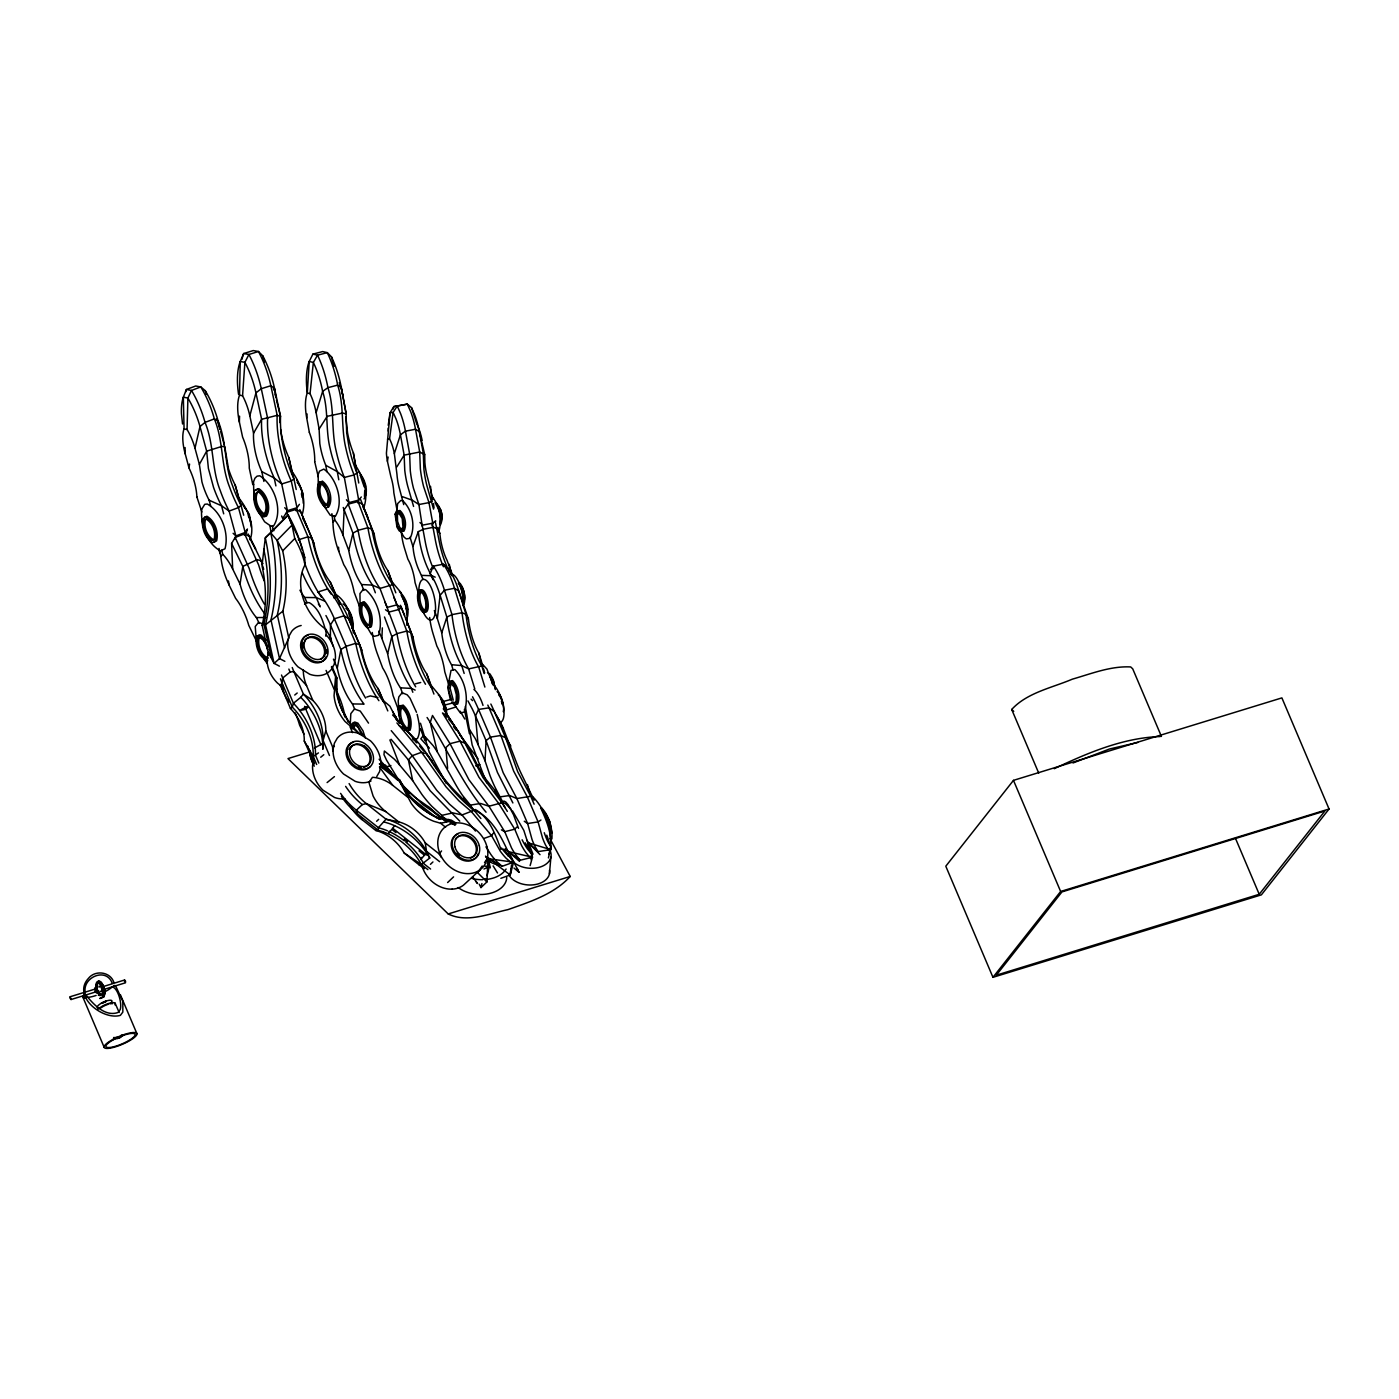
<?xml version="1.0" encoding="UTF-8"?>
<svg xmlns="http://www.w3.org/2000/svg" width="1399" height="1399" viewBox="0 0 1399 1399"><rect width="100%" height="100%" fill="white"/><g stroke="black" fill="none" stroke-linecap="round" stroke-linejoin="round"><path stroke-width="1.5" d="M330.426 639.5L330.444 624.951A51.046 19.761 72.9 0 0 325.932 615.56M388.852 614.144L388.852 612.097L385.494 609.754M401.198 609.055L401.198 607.114L398.698 609.544L388.852 612.097M352.478 624.776L352.216 620.247M252.764 484.474L249.267 468.158A36.689 15.074 73 0 0 242.604 437.118L239.369 422.026A37.598 15.459 73 0 1 239.526 395.235L240.243 361.519L243.688 353.545L253.236 350.572L258.465 351.499L262.767 355.836A54.351 22.332 73 0 1 274.536 388.38L280.552 416.5A65.578 26.948 73 0 0 293.947 478.948L296.221 489.51M432.903 499.233L427.884 478.895A29.641 10.65 79.3 0 1 424.876 462.509L424.719 454.658L419.298 431.557A37.756 13.57 79.3 0 0 414.699 414.873L411.533 407.669L407.336 404.119L397.281 406.042L393.119 412.355L389.552 438.884A23.835 8.551 79.3 0 1 394.361 453.608L396.949 474.296A27.718 9.968 79.3 0 0 399.747 489.633L403.716 504.637M210.812 506.438L209.116 500.195A40.081 17.068 69.6 0 1 201.928 481.851L199.375 464.363L194.986 448.222A33.244 14.165 69.6 0 0 187.064 429.51L187.903 398.033L191.488 390.443L200.809 386.928L205.233 390.671A53.949 22.979 69.6 0 1 218.122 421.064C226.83 441.839 224.172 464.905 232.549 485.768A65.421 27.858 69.6 0 0 241.03 505.371L243.706 515.217M239.369 422.026L239.561 416.133M448.817 681.768L451.02 670.436L454.815 669.526C465.202 679.949 469.12 698.241 464.206 712.074L460.411 712.983L453.678 703.784M345.99 418.511L346.252 413.982L341.321 387.68A52.97 21.335 75.6 0 0 331.458 356.815L327.296 352.635L317.538 355.171L313.359 362.428L310.036 393.644A32.649 13.151 75.6 0 1 316.122 412.67L319.112 429.021L319.811 443.535A39.224 15.809 75.6 0 0 325.757 465.29L326.911 471.62M336.967 689.217L336.932 678.06L335.655 676.889L334.064 695.67A41.061 31.53 49.9 0 0 345.011 721.482L360.085 734.44L352.373 726.186A62.553 48.038 49.9 0 1 335.673 686.839L335.655 676.889L331.423 666.921M485.715 857.097L487.971 857.604L486.939 881.912L480.976 887.578L479.245 884.238M392.804 583.68L387.925 570.722A41.987 15.809 75.5 0 1 374.215 534.278L362.551 504.444L358.039 501.542L348.211 504.112L344.137 509.796L352.933 533.176L348.753 550.454L342.982 535.1L344.137 509.796A49.28 18.554 75.5 0 0 343.227 507.47M402.72 693.782L400.481 687.836A39.277 14.794 75.5 0 1 387.663 653.753L381.875 638.416L382.347 627.871M502.871 802.292L495.194 787.55A97.808 25.584 81.4 0 1 489.825 775.063L485.033 760.794L486.083 740.666L475.468 715.956A123.095 32.194 81.4 0 0 472.232 708.891L467.948 700.899M388.24 425.313L390.041 412.827L393.818 406.567L407.336 404.119L410.676 411.691A39.714 14.27 79.3 0 1 415.52 429.248L419.7 452.034L420.365 468.927A47.146 16.945 79.3 0 0 423.582 486.467L428.986 502.626L432.763 523.209L432.081 525.937M551.888 833.017L549.737 821.405L544.771 812.574M309.319 432.256L306.731 418.039A34.153 13.763 75.6 0 1 307.29 392.944L309.231 361.467L312.921 354.104L322.662 351.569L327.296 352.635A55.715 22.454 75.6 0 1 337.666 385.127C344.434 405.832 340.796 427.622 345.938 448.554A67.362 27.141 75.6 0 0 354.087 474.943L358.686 500.108A18.1 7.292 75.6 0 0 357.724 502.906M251.348 527.178L249.284 514.237L242.079 503.71M306.731 418.039L307.08 413.947M549.422 873.868L550.909 857.185M396.861 509.219L393.853 492.903A25.234 9.059 79.3 0 0 390.863 476.639L387.418 461.285A25.759 9.251 79.3 0 1 386.421 453.154L390.041 412.827L393.119 412.355L396.109 419.105A35.465 12.731 79.3 0 1 400.429 434.792L404.154 455.13L404.748 470.204A42.092 15.127 79.3 0 0 407.634 485.873L413.579 506.438M302.254 549.72A116.694 91.6 48.9 0 0 288.159 515.042L265.303 537.846L261.998 565.633A150.567 118.198 48.9 0 1 262.155 625.301L268.013 651.812L274.064 663.423A63.934 50.189 48.9 0 1 279.415 666.169M446.316 783.51L429.231 752.085L420.469 723.231M485.173 779.4L472.163 744.95L465.342 706.512M508.117 855.978L508.571 851.694L506.053 848.861M511.562 864.827L510.215 874.952L500.842 878.327M528.105 847.217L528.56 842.915L526.811 840.152M531.113 859.79L531.725 854.089L525.237 842.828M550.227 852.446L550.821 846.727L546.764 835.168M453.224 670.261L451.527 664.717A36.182 12.993 79.3 0 1 441.752 632.908L437.345 618.585L440.125 595.274A45.38 16.298 79.3 0 0 430.14 573.782L433.253 566.14L443.326 564.217L448.187 568.291A48.318 17.348 79.3 0 1 458.82 591.165L468.438 619.162A38.682 13.885 79.3 0 0 478.895 653.158L483.127 666.991M495.298 863.725L510.215 874.952L510.932 869.024M303.286 503.22L302.866 493.13L296.78 479.805M95.237 989.653L96.286 990.195L95.639 991.157M364.44 496.4L364.754 490.507M352.985 630.302C354.122 620.929 351.027 609.614 343.105 603.931M259.235 623.394L256.384 617.571A39.994 16.001 69.5 0 1 240.051 584.065L242.796 566.438L231.587 543.442L235.189 537.426L244.615 533.876L249.302 536.377L255.632 549.177A35.167 14.06 69.5 0 0 251.383 541.588M103.683 992.363A15.791 3.76 -23 0 0 112.2 986.977L114.823 985.403L116.449 987.624L122.832 1001.422L122.832 1012.107L120.384 1015.342C103.106 1020.605 71.699 996.438 88.452 978.356C95.132 969.787 110.294 971.658 113.826 982.255M85.461 994.567L83.73 995.091M352.076 729.019L353.073 725.591L355.311 725.032L358.161 727.48L361.956 735.157M353.527 728.512L355.503 724.42M196.874 496.802A35.465 15.109 69.6 0 0 188.935 467.878L189.582 464.048M406.759 625.213L407.371 615.857L406.182 608.18M387.418 461.285L388.118 457.053M531.043 858.007L531.725 854.089L527.633 849.176A52.095 17.872 76.1 0 1 523.436 842.338L522.107 839.785M354.786 709.38L352.461 703.924A40.414 15.651 72.9 0 1 337.264 668.11L340.884 649.538L330.444 624.951L334.378 618.778L344.049 615.787L348.683 618.743L359.788 644.922A65.578 25.392 72.9 0 0 384.463 703.05L387.803 710.919M268.433 652.371L267.157 658.282A27.875 21.475 50.7 0 0 277.527 683.114L283.088 687.504M313.883 759.43L312.607 765.34A27.875 21.475 50.7 0 0 322.959 790.173L334.623 797.517A27.193 20.95 50.7 0 0 344.871 798.777M194.986 448.222L199.987 426.573A50.661 21.58 69.6 0 0 187.886 398.05L183.339 397.194A51.273 21.842 69.6 0 0 181.45 413.667L182.552 423.984M446.106 716.288L445.809 708.121L443.098 701.476M480.976 887.578L481.903 883.573M549.02 854.387L550.821 846.727L548.006 841.936A46.867 12.259 81.4 0 1 545.155 835.22L544.263 832.72M387.645 653.753L391.825 636.493L384.498 616.994M487.079 875.687L489.353 866.436L487.324 863.48M393.206 409.05L393.818 406.567L397.281 406.042L400.604 413.614A39.714 14.27 79.3 0 1 405.448 431.172L409.627 453.941L410.292 470.833A47.146 16.928 79.3 0 0 413.509 488.373L418.913 504.532L422.306 526.391M510.215 874.952L513.573 862.186L503.832 849.018M263.904 481.431L261.805 471.655A40.414 16.613 73 0 1 253.551 433.165L249.826 415.818L255.947 392.909A51.046 20.985 73 0 0 244.895 362.341L248.917 354.472L258.465 351.499A57.167 23.503 73 0 1 270.846 385.739L277.194 415.328A68.988 28.347 73 0 0 291.272 481.011M550.349 839.208C551.066 823.801 543.162 807.153 532.582 796.521M396.617 513.853L397.124 512.034M439.741 523.978C442.101 514.64 437.922 504.619 432.571 497.065M439.076 530.623C441.35 522.107 440.877 511.824 435.928 504.322M530.134 865.579L532.477 857.202L531.725 854.089M303.286 669.806A38.455 29.536 49.9 0 0 306.556 685.615L312.851 700.409A37.423 28.749 49.9 0 1 325.81 730.89L323.082 740.491L322.854 749.287L322.784 744.81A63.672 48.913 49.9 0 0 304.213 701.021L300.785 697.297L303.373 694.061L293.807 671.52A58.181 44.698 49.9 0 1 292.251 667.515M548.425 857.919L550.821 846.727M435.334 522.089L435.701 520.865L432.763 523.209L422.69 525.097L419.945 522.527M316.122 412.67L322.627 391.423A49.752 20.041 75.6 0 0 313.359 362.446L309.231 361.467M394.343 453.608L400.429 434.792L405.448 431.172L415.503 429.248L419.298 431.557L423.285 453.224L423.914 469.277A44.82 16.106 79.3 0 0 426.975 485.96L433.55 509.131M441.752 632.908L446.841 617.099L440.125 595.274L444.462 590.203L454.518 588.279L458.837 591.147L465.972 614.388A58.688 21.072 79.3 0 0 481.833 665.976L484.176 673.619M441.332 520.568L441.962 515.951A7.52 2.693 78.7 0 0 440.702 510.093M250.456 538.807C254.915 524.782 247.763 509.288 239.107 498.289M422.988 579.308L419.7 571.684A30.323 10.895 79.3 0 1 413.614 551.906L412.897 546.467L418.284 531.655L423.425 529.207L433.48 527.283L437.38 528.787L439.793 533.386L440.563 539.21A32.422 11.647 79.3 0 0 447.05 560.352L452.594 575.094M319.112 429.021L327.174 416.325L342.755 413.02L346.252 413.982M301.887 515.322C307.115 500.667 300.925 483.862 292.216 471.76M319.199 484.019L322.312 481.081C329.517 486.362 333.487 499.356 328.625 507.12L327.314 507.242M363.88 507.277C368.776 493.637 363.565 477.951 356.046 466.217M284.871 661.325L279.503 658.579L270.969 619.914A219.608 172.392 48.9 0 0 270.724 532.862L265.303 537.846A219.398 172.217 48.9 0 1 265.53 624.793L274.064 663.423L279.503 658.579L288.771 637.961L282.86 611.171A152.176 119.457 48.9 0 0 282.685 550.856L277.124 540.364L270.724 532.862L288.159 515.042L292.041 525.115A99.854 78.379 48.9 0 1 304.72 557.536L305.052 564.776A50.102 39.329 48.9 0 0 325.827 629.305L330.391 637.227L332.979 646.093M100.116 994.322L102.092 994.094M257.468 637.017L258.185 635.443L260.756 634.831L266.037 640.077M361.012 603.861L364.142 601.727C370.787 607.516 374.04 618.463 371.225 626.857L368.846 627.434M351.254 725.049L353.265 722.514L356.448 723.65L362.848 734.842M352.705 724.56L354.699 722.006L357.899 723.143L362.988 730.82L365.261 737.938M406.952 618.341C409.942 609.422 406.497 597.81 399.432 591.655M399.904 707.177L403.034 705.026C409.68 710.832 412.932 721.762 410.117 730.173L407.739 730.733M389.796 831.233L388.992 832.912L394.623 825.742M421.729 857.412L420.714 859.511L426.747 852.638M96.391 988.673L70.212 996.718L70.09 998.274L71.069 999.516L97.248 991.471M103.299 989.6L125.455 982.798L125.56 981.241L124.598 980L102.442 986.802M449.744 682.537L452.542 680.579C458.26 686.314 460.428 696.405 457.718 704.012L455.619 704.519M199.375 464.363L206.667 451.16L199.987 426.573L205.023 422.393L214.344 418.896L218.104 421.064L220.063 429.423A35.552 15.144 69.6 0 0 219.031 425.943M326.194 656.726L324.638 659.454A15.022 11.577 50.7 0 1 309.406 660.468L306.346 658.055A15.354 11.839 50.7 0 1 301.327 641.092L302.883 638.364A15.022 11.577 50.7 0 1 308.042 635.216M376.751 776.55L379.566 771.601L380.843 765.69A27.928 21.51 50.7 0 0 370.473 740.805L358.791 733.461A27.228 20.985 50.7 0 0 337.229 738.252L334.413 743.201L333.137 749.112A27.928 21.51 50.7 0 0 343.524 773.997L355.206 781.341A27.228 20.985 50.7 0 0 370.962 781.062M550.402 830.884L550.402 826.232M253.551 433.165L261.613 419.315L255.947 392.909L261.281 388.695L270.846 385.739L274.519 388.38L276.005 397.858A35.814 14.724 73 0 0 275.113 394.116M382.627 831.653L378.272 830.324L378.412 827.701L386.037 819.202L398.663 821.843A37.388 30.621 46.5 0 1 425.279 842.898L439.216 853.967L441.367 857.517M424.457 868.622L419.105 864.844L420.19 863.078M439.216 853.967L441.559 850.942M396.791 466.951L404.154 455.13L419.7 452.034L424.719 454.658M113.127 1039.597L117.551 1037.568L116.991 1038.443A3.62 1.049 -24.4 0 1 116.047 1037.463M440.44 524.94C443.78 518.067 441.699 508.222 436.191 503.01L435.002 502.801M340.062 604.42L336.722 596.551A65.578 25.392 72.9 0 1 312.047 538.423L300.942 512.261L296.308 509.288L286.638 512.296L282.703 518.469A51.046 19.761 72.9 0 0 281.636 516.021M1038.723 773.105L1011.704 709.468C1027.041 692.645 1051.943 687.853 1072.351 679.162C1091.325 673.723 1110.649 665.907 1130.689 666.938L1132.718 668.827L1161.432 736.451M247.448 529.014L245.227 532.442A18.17 7.747 69.6 0 0 244.353 535.24M493.252 833.227L491.591 835.71L484.089 838.403M482.218 865.981L477.619 872.661L486.939 881.912L485.208 878.572M484.526 862.623L487.971 857.604L498.534 865.054L493.515 863.603A20.653 16.928 46.5 0 1 488.828 860.945M299.403 504.322L297.008 507.715A20.46 8.411 73 0 0 295.976 510.74M229.209 585.167A36.461 14.585 69.5 0 1 220.832 556.435L222.633 554.231L221.829 550.069M272.42 525.622L273.015 529.766L271.074 532.215L269.937 525.849M360.103 605.889A9.741 3.672 75.5 0 0 359.595 606.659L354.157 592.214A35.709 13.448 75.5 0 0 343.804 564.724L338.785 551.363A35.884 13.518 75.5 0 1 332.962 522.212L334.728 520.026L334.326 515.881M430.525 569.62L433.253 566.14A50.819 18.257 79.3 0 1 444.445 590.203L451.964 614.633A61.731 22.174 79.3 0 0 468.648 668.897L474.803 688.973M423.39 735.559L420.819 738.812L429.423 748.203M1013.471 780.362L945.794 866.208L992.958 977.324L1261.373 894.853L1329.05 809.007L1281.886 697.891L1013.471 780.362L1060.634 891.478L992.958 977.324M1259.222 894.293L1324.888 811L1061.946 891.915L996.28 975.208L1259.222 894.293L1235.422 838.228M361.309 496.977L358.686 500.108L348.946 502.626A18.082 7.292 75.6 0 0 347.966 505.406M112.287 986.995C117.446 987.449 122.413 1003.066 120.192 1009.641L118.006 1012.509C104.785 1017.143 92.911 1003.817 85.479 994.409M100.798 993.92L98.332 995.249L99.784 995.354M550.821 840.187L570.215 876.473C553.987 894.171 529.976 901.848 507.942 909.63C488.985 913.722 466.829 923.235 448.222 913.949L287.967 758.59L309.861 751.875M282.685 550.856L294.769 538.51L292.041 525.115L277.124 540.364A187.903 147.507 48.9 0 1 277.317 614.843L284.627 647.912M517 826.931L514.745 829.187L504.742 831.688L501.402 829.852M256.104 489.93L258.763 488.618C266.894 493.707 271.756 507.837 266.405 516.161L263.239 515.601M376.646 821.265L378.639 819.359M430.437 864.337L432.938 861.959M364.02 498.953C369.284 490.962 364.737 478.878 358.896 472.11M349.103 783.58A58.111 47.601 46.5 0 0 366.346 803.621L386.037 819.202L390.129 820.444A56.799 46.517 46.5 0 1 424.247 847.479L429.755 858.007L421.414 864.512L404.171 853.005A39.976 32.737 46.5 0 0 375.754 830.464L361.939 819.552A40.921 33.506 46.5 0 1 349.837 805.492M447.61 882.542L453.573 876.876M398.663 821.843L385.757 811.595L366.363 803.621L362.341 804.582L356.36 810.231L357.322 813.728L361.939 819.552M266.544 512.856L264.341 513.905C257.678 509.673 253.639 498.027 258.115 491.206L259.34 491.066M480.242 869.723L463.401 885.235A27.315 22.349 47.4 0 1 452.087 889.152M105.764 1001.841L104.873 1002.488M294.734 695.041L297.2 693.012M305.821 709.101L308.305 707.072L306.503 706.74L299.753 710.447L304.405 709.66M314.46 748.045L322.907 743.411M318.447 752.889L313.289 756.527L316.681 764.519M320.721 757.226L323.799 754.708M327.104 782.583L334.448 776.602M306.573 685.597L293.807 671.52L290.065 672.045L282.703 678.008L282.108 683.079L283.717 692.627L290.432 708.454A40.011 30.726 49.9 0 1 304.283 741.033L314.478 763.767M300.785 697.297L293.44 703.277L292.304 707.09L290.432 708.454M261.805 471.655L274.187 477.968L281.706 483.949L291.272 481.011L293.947 478.948L288.806 457.543A43.212 17.767 73 0 1 280.622 429.441M262.155 625.301L263.886 623.989A189.617 148.836 48.9 0 0 263.677 548.828M71.069 999.516L70.212 996.718M124.598 980L124.476 981.573M304.562 604.053L306.731 602.532L309.441 602.724C319.374 608.635 323.012 620.929 325.88 631.456M457.053 702.018L455.322 702.403M540.941 820.024L538.09 821.913L527.615 823.521L524.275 821.248M282.86 611.171L265.53 624.793L263.886 623.989L271.266 657.373M370.368 624.723L368.392 625.143C362.971 620.352 360.243 611.346 362.603 604.438L364.579 604.001M409.26 728.022L407.284 728.459C401.845 723.65 399.135 714.662 401.496 707.737L403.472 707.317M260.197 636.947L259.27 637.542C257.189 644.694 261.018 655.362 268.171 658.055M267.699 658.055L266.772 658.649C259.619 655.939 255.79 645.271 257.853 638.136L258.78 637.542C264.184 638.696 266.107 645.359 267.786 649.94M502.521 801.889L503.902 801.032L505.826 802.029L508.204 804.792L513.555 814.795L518.539 828.365M540.644 808.237L541.448 807.73C549.055 815.425 552.64 828.191 551.906 838.91L549.982 838.823M549.055 850.592L550.437 849.735C552.622 835.728 546.887 821.091 541.011 808.605M1054.234 768.716C1087.425 752.994 1123.152 737.728 1160.243 736.539M397.893 510.81L399.992 510.495C405.185 515.392 407.144 524.677 403.996 531.13L400.726 530.536M399.275 512.174L397.386 515.059L397.596 521.425L399.764 527.51L402.632 529.784M333.941 597.95L336.722 596.551L330.286 582.001L336.897 597.583M1072.998 762.98L1109.424 749.025L1137.964 742.414M483.984 869.024L489.353 866.436L485.103 866.208M487.429 867.363L489.353 866.436M500.807 803.323L502.643 802.519L505.354 803.568L511.23 809.391M387.925 570.722L392.734 584.642L379.951 588.454L372.484 585.097L361.589 584.537A39.277 14.794 75.5 0 1 348.771 550.454M445.791 820.304L448.065 819.359L451.422 820.216L455.637 822.804M490.892 862.291L488.671 858.741L502.119 866.313L513.573 862.186L488.671 858.741L485.488 856.101M513.573 862.186L511.474 862.938L506.036 858.129A54.788 23.136 70.2 0 1 500.37 851.309L491.591 835.71L471.358 811.595L458.959 800.875L445.966 786.78L421.589 752.277L399.17 725.574A153.225 64.704 70.2 0 0 396.914 722.933M114.001 1039.37L113.511 1038.198L116.519 1037.271L117.743 1038.163A10.178 2.955 -24.4 0 0 124.406 1034.561M275.9 485.908L274.187 477.968A61.591 25.322 73 0 1 261.613 419.315L277.194 415.328L280.552 416.5L276.46 399.922M298.319 539.822L307.99 536.814L312.047 538.423L314.041 543.704A43.212 16.736 72.9 0 0 330.286 582.019M366.748 697.052L370.35 695.933L377.922 697.559M445.896 710.08L456.022 706.967M385.092 767.299L390.898 765.515M475.747 765.848L479.874 764.571M448.222 913.949L570.215 876.473M1060.634 891.478L1329.05 809.007M332.77 750.878L332.595 746.891L334.378 746.384M311.522 758.136L313.446 757.611M404.573 615.438L401.443 607.761L396.931 604.858L387.103 607.428A55.173 20.775 75.5 0 0 385.022 602.287M443.396 701.441L450.863 699.483M444.322 705.166L451.702 703.242M103.054 1003.31L101.34 1003.188L106.044 1001.089M415.52 683.796L420.714 682.485M514.01 868.045L518.942 872.259L508.571 851.694L520.218 860.245L532.477 857.202L508.571 851.694L505.266 849.193M398.383 779.54L386.526 760.094L383.973 754.638L384.358 750.983L394.238 759.097A89.186 37.651 70.2 0 1 399.537 764.938L412.67 780.59L421.921 794.457A108.702 45.905 70.2 0 0 432.046 806.506L441.822 815.355L452.839 812.889L462.002 814.97L474.016 810.318L480.889 818.502M380.248 766.18L399.624 781.551L411.306 803.428A41.008 33.576 46.5 0 0 433.812 821.283L440.545 823.224L449.848 821.335L455.829 824.431L450.058 823.014M425.383 736.976L433.183 745.719A89.186 30.603 76.1 0 1 437.327 751.91L454.78 782.915A108.702 37.301 76.1 0 0 462.684 795.629L470.396 805.107L480.626 803.463L488.933 806.244L501.961 802.746L507.347 811.385M387.523 439.181L389.552 438.884M540.031 854.684L528.56 842.915L538.02 851.606L550.839 849.665L528.56 842.915L533.019 854.212M500.51 796.8L509.673 795.524L516.878 798.549L530.728 796.276L534.121 804.198M214.117 542.025L216.618 540.853C218.926 532.145 214.781 520.76 206.877 516.214L204.376 517.385L203.782 524.712M207.559 518.487L205.478 519.431C203.52 526.601 206.965 535.957 213.435 539.734L214.624 539.629M327.926 504.847L326.841 504.917C320.948 500.545 317.625 489.842 321.683 483.477L324.008 484.054C327.873 490.629 332.035 500.702 327.156 507.557L325.845 507.68C318.64 502.398 314.653 489.405 319.532 481.641L323.886 483.897M375.754 830.481L378.272 830.324L357.322 813.728A61.696 50.539 46.5 0 1 341.426 796.398M256.384 617.571L265.81 617.484M299.928 590.203A40.414 15.651 72.9 0 0 304.72 597.443L316.314 597.635L324.271 600.94M352.461 703.924L364.055 704.117A61.591 23.853 72.9 0 1 340.884 649.538L346.06 646.321L355.731 643.313L359.788 644.922L361.781 650.203A43.212 16.736 72.9 0 0 378.027 688.5L383.816 702.123M421.781 575.391L431.836 575.741L435.211 577.157M400.481 687.836L411.376 688.413L415.118 690.092M451.527 664.717L461.722 665.574L468.648 668.914L481.833 665.994L478.895 653.176M267.664 660.905C258.937 657.687 254.321 644.694 256.786 636.038L259.34 635.408L262.837 638.189L267.734 646.898M201.858 512.017L196.822 496.75M413.072 739.651L417.409 738.602C421.309 731.082 418.896 722.111 417.164 714.312M318.307 477.024L314.67 461.53M487.464 672.727L489.982 673.951L492.605 678.288L495.194 687.958M440.335 817.366L444.27 817.978L454.902 824.011M452.839 682.712L451.108 683.079L450.093 688.186L453.259 700.13M239.509 395.218L242.569 395.76L244.895 362.341L240.243 361.519A57.289 23.538 73 0 0 238.564 394.343M235.032 538.72A18.17 7.747 69.6 0 1 235.889 535.922L245.227 532.442L238.46 507.592A68.813 29.309 69.6 0 1 229.541 486.974C220.727 465.028 223.525 440.755 214.344 418.896A56.747 24.168 69.6 0 0 200.809 386.946L195.72 385.984L186.399 389.499L183.339 397.194L184.073 428.951L187.064 429.493M312.921 354.104L317.538 355.171A55.698 22.436 75.6 0 1 327.926 387.663C334.676 408.368 331.038 430.158 336.18 451.073A67.344 27.141 75.6 0 0 344.329 477.444L348.946 502.626L346.427 499.775M307.343 393.014L310.036 393.644M473.579 809.969C490.245 816.107 499.758 833.979 506.945 849.263M262.75 563.832L261.246 560.859L257.171 559.635L242.796 566.438A60.926 24.36 69.5 0 0 265.145 614.283M384.393 822.052L388.957 823.451A63.602 52.095 46.5 0 1 427.167 853.705L429.755 858.007M490.122 676.504L493.62 680.876L495.316 689.655M402.23 496.61L412.46 500.3L418.913 504.532L428.986 502.626L432.116 501.314L430.525 486.362M374.198 534.278L371.924 529.347L367.902 527.738L358.074 530.308L352.933 533.176A59.842 22.524 75.5 0 0 372.484 585.079L375.369 592.774M209.116 500.195L221.514 505.773L229.139 511.072L235.889 535.939L233.108 533.281M399.17 725.574C418.039 737.028 429.231 758.258 442.154 776.008A116.204 49.07 70.2 0 0 452.961 788.896L474.016 810.318C454.483 795.122 439.496 774.906 426.712 753.939L421.589 752.277L412.25 755.67L408.403 759.937L412.67 780.59M325.74 465.307L337.281 471.62L344.329 477.461L354.087 474.943L356.937 473.054L353.335 452.786A42.075 16.945 75.6 0 1 347.547 432.868L346.13 419.84M264.236 624.374L258.553 622.345L255.23 626.542L256.419 641.686M265.932 659.191L267.611 660.188M446.403 822.017L428.129 806.541L415.713 797.902A116.204 57.027 64.3 0 1 402.825 785.888M261.386 637.07L264.271 639.395M335.847 594.365C348.141 602.567 352.426 619.005 353.352 633.03M383.606 700.847L389.884 706.145L397.683 721.429M312.851 700.409L303.373 694.061L306.416 697.402A56.869 43.684 49.9 0 1 323.029 736.504L323.082 740.491L329.447 755.495M359.945 475.433L361.047 476.167M392.559 582.491L400.726 592.267L405.343 604.578M431.452 685.807L439.618 695.583L444.235 707.877M438.324 694.971C444.934 700.147 446.858 709.538 447.033 717.565M404.783 730.138L408.648 730.61C411.463 722.199 408.193 711.269 401.548 705.463L399.17 706.04L398.068 709.905L400.411 722.758M345.885 608.233L348.421 610.698A10.912 4.249 72.5 0 1 351.604 617.676M393.644 714.732L396.162 717.197M512.156 859.126L506.98 854.544A52.095 21.999 70.2 0 1 501.594 848.074M502.119 866.313L496.662 861.504A54.788 23.136 70.2 0 1 490.997 854.684L485.943 846.832M482.375 664.14L486.904 669.054L493.078 684.915M400.184 512.349L401.163 513.118M379.339 763.819L399.607 779.873L405.937 790.662A69.967 57.307 46.5 0 0 433.323 815.897M454.937 825.375L449.848 821.335L439.601 818.38A62.483 51.168 46.5 0 1 405.273 791.187L399.607 779.873M379.426 766.967L392.734 785.346L407.581 797.115M440.545 823.224L445.564 827.211M439.636 861.679L426.538 851.309L425.261 842.898M392.909 828.4L426.503 855.016M392.682 830.027L395.969 832.632M404.206 839.138L407.494 841.743M419 850.872L423.932 854.789M430.595 869.041L423.775 863.655L421.186 859.371A63.62 52.113 46.5 0 0 405.675 841.936M427.884 869.636L421.414 864.512L418.948 860.437A60.472 49.525 46.5 0 0 382.627 831.636M404.171 853.005L419.105 864.844M452.786 701.913L454.745 702.893L456.126 701.179L456.371 694.778L454.378 687.259L450.391 682.887L448.659 686.332L448.782 691.001L451.755 700.479M402.02 595.764L404.206 598.16M440.912 699.063L441.997 699.99M545.75 815.669L547.079 817.208M508.571 851.694L519.554 861.417M409.417 796.416L434.809 816.421L439.566 819.254L441.822 817.733L422.988 804.635L400.744 783.632M1011.704 709.468L1013.733 711.357M379.112 759.22L393.766 775.483M383.378 764.781L390.986 771.881M428.129 806.541L438.691 816.404M438.289 506.403L440.702 510.093M392.577 714.976L398.942 721.272A145.653 61.504 70.2 0 1 405.395 728.529L416.937 742.852A95.342 40.256 70.2 0 0 412.548 738.2M244.528 507.575L245.839 508.851M448.659 719.191L455.042 726.763A95.342 32.719 76.1 0 1 459.484 733.391L470.449 751.036L478.126 766.53A116.204 39.872 76.1 0 0 486.59 780.135L494.826 790.243L505.249 807.8M530.238 857.762L525.937 852.603A54.788 18.799 76.1 0 1 521.512 845.398L514.745 829.187L498.918 803.743L478.965 777.284L460.009 741.155L442.486 712.965L448.327 716.445L459.484 733.373M520.218 860.245L515.916 855.086A54.788 18.799 76.1 0 1 511.492 847.881L504.742 831.688L488.933 806.244L468.962 779.785L450.023 743.673L432.501 715.484L430.245 722.409L437.327 751.91M297.183 482.323L299.718 485.575M392.647 711.531L399.449 723.405M284.731 507.697L287.442 510.652A20.46 8.411 73 0 0 286.41 513.678M394.116 775.99L397.561 779.96M419.613 746.122L423.827 751.141M426.643 754.498L432.256 761.178M463.436 798.339L473.562 810.423L475.31 809.496C489.44 817.471 495.508 834.923 500.999 849.42M391.23 730.645L412.25 755.67L436.61 790.155L449.604 804.268L462.002 814.97L475.485 831.041M391.073 739.267L408.403 759.937L430.175 790.732L459.781 821.178M441.822 815.355L444.462 818.485M409.4 793.198L400.341 782.163M469.819 729.981L475.223 738.515A80.268 21.002 81.4 0 1 478.056 744.583L485.033 760.794M396.686 779.033L385.459 765.148L380.283 763.924L383.606 768.243M475.765 881.23L477.549 883.538L472.565 876.806M453.486 726.588L456.074 729.998M459.956 735.087L478.073 758.835M451.597 702.141L454.115 704.851L456.196 704.362C458.907 696.737 456.756 686.664 451.02 680.928L448.939 681.418L447.732 687.661L450.408 699.797M264.044 659.104L267.314 663.581M470.449 751.036L448.327 716.445A145.653 49.979 76.1 0 0 443.273 708.768M512.489 810.878L523.821 830.394L529.994 849.63M548.495 850.015L545.523 844.979A49.297 12.888 81.4 0 1 542.515 837.914L538.09 821.913L527.336 796.94L513.625 771.041L500.929 735.489L489.02 707.824A137.871 36.059 81.4 0 0 487.814 705.079M538.02 851.606L535.048 846.57A49.297 12.888 81.4 0 1 532.04 839.505L527.615 823.521L516.878 798.549L503.15 772.668L490.454 737.116L478.563 709.45A137.836 36.059 81.4 0 0 474.943 701.529L472.53 696.789M534.156 800.193L521.74 774.661A104.558 27.35 81.4 0 1 515.986 761.301L503.413 728.722A85.811 22.454 81.4 0 0 500.387 722.234L496.68 715.851M510.862 746.052L505.616 737.868L494.302 711.566A131.069 34.276 81.4 0 0 490.857 704.029M485.925 781.167L486.974 782.863M486.065 812.207C463.296 785.014 448.747 752.435 430.245 722.409A136.805 46.936 76.1 0 0 427.08 717.512M470.396 805.107L473.492 810.073M493.095 865.859L497.519 872.976M491.976 680.001L492.605 681.051M401.163 595.135L404.171 601.028M362.166 477.496L364.195 481.501M460.236 711.234L464.783 719.034M304.265 741.033L313.289 756.527L313.219 752.26A60.542 46.499 49.9 0 0 295.556 710.622L292.304 707.09L282.108 683.079A61.941 47.583 49.9 0 1 280.465 678.83M494.826 790.243L501.961 802.746L482.987 777.582L464.975 743.236L460.009 741.155L450.023 743.673L445.896 747.591L447.61 768.436M545.015 814.76L546.082 816.666M247.116 510.635L250.561 521.984M503.413 728.722L494.302 711.566L489.02 707.824L478.563 709.45L475.468 715.956L478.056 744.583M258.518 511.877L264.638 521.81L270.951 526.164L273.644 525.814C283.35 510.687 274.554 485.051 259.759 475.8L257.084 476.15L254.95 478.196L253.534 481.781L253.884 496.872M468.438 619.162L465.972 614.388L462.037 612.727L451.964 614.633L446.841 617.099A55.121 19.796 79.3 0 0 461.722 665.539L464.153 673.444M489.825 676.119L491.084 678.62M398.47 526.846L399.554 528.962M400.097 530.553L404.154 537.233L406.305 538.895L410.117 538.318C415.818 526.584 412.285 509.743 402.86 500.842L400.813 500.475L397.648 503.623L396.442 514.342M423.932 736.014L426.118 740.386M394.938 716.83L396.617 720.188M368.532 723.126L360.26 711.094L354.472 709.031L350.817 713.647L350.292 723.72M249.302 536.377L262.627 563.517M244.615 533.876L258.64 564.951A68.411 27.368 69.5 0 0 264.219 580.917M235.189 537.426L249.214 568.484A68.394 27.35 69.5 0 0 264.463 604.263M222.633 554.214A32.894 13.151 69.5 0 1 232.671 568.991L240.033 584.065M280.045 685.055L286.445 698.188A36.374 14.55 69.5 0 1 289.086 701.861M303.95 734.09L299.631 725.207A36.374 14.55 69.5 0 0 295.102 712.843M95.307 991.034C97.878 995.056 95.901 985.84 94.957 989.653M360.697 476.744L364.265 486.957M322.959 504.497L330.216 515.182L335.305 516.371C344.154 502.258 336.914 478.685 323.851 469.102L319.532 471.131L318.203 474.436L318.255 488.531M432.396 688.833L426.817 674.021A41.987 15.809 75.5 0 1 413.107 637.594L401.443 607.761A52.462 19.743 75.5 0 0 400.481 605.295M517.245 868.447L518.942 872.259M441.629 701.126L443.063 704.344M363.565 621.051L371.504 634.464L374.18 636.335L378.517 635.303C383.623 620.037 377.713 600.188 365.646 589.661L363.25 589.381L359.963 593.543L360.12 608.827M378.045 688.5L384.463 703.032M112.2 983.13C106.009 966.674 81.719 977.639 85.339 993.028M115.085 1003.153L119.177 1012.474M114.053 1037.341L114.561 1038.478M512.873 802.956L497.432 772.405L486.083 740.666L490.454 737.116L500.929 735.489L505.616 737.868L517.682 771.671L530.728 796.276L527.423 784.542M337.211 598.212A54.351 21.037 72.9 0 1 348.683 618.743L361.781 650.203M299.806 509.638A54.351 21.037 72.9 0 1 300.942 512.244L314.041 543.704M296.308 509.288L307.99 536.814A68.988 26.703 72.9 0 0 331.161 594.19M286.638 512.296L292.478 526.059M320.231 606.869L316.314 597.635A61.591 23.853 72.9 0 1 302.446 573.24M333.452 659.139L337.264 668.11M304.72 597.425L307.028 602.899M332.018 666.449L336.932 678.06M334.046 689.13L326.824 672.115A34.485 26.476 49.9 0 0 326.072 670.401M348.211 722.024L344.189 712.528A36.689 14.2 72.9 0 0 336.879 691.928M350.082 726.903L352.531 732.656M325.792 730.873L332.595 746.891M304.597 706.373L320.948 744.88M318.815 763.085L315.509 755.268L315.422 750.808A63.689 48.93 49.9 0 0 296.85 707.002L293.44 703.277L282.703 678.008A65.158 50.049 49.9 0 1 281.514 675.035M120.366 994.689L136.945 1033.739A17.767 4.232 -23 0 1 113.004 1047.519A17.767 4.232 -23 0 1 111.64 1040.139A17.767 4.232 -23 0 1 136.945 1033.739M82.803 996.98L104.121 1047.186M448.187 568.291L449.744 572.016M405.255 600.101L407.634 609.509M257.906 510.303L254.233 499.023M389.884 739.931L399.537 764.938M420.469 728.827L424.999 740.631M413.09 637.594L406.917 621.173A34.573 13.011 75.5 0 0 406.287 619.547M371.924 529.347L362.551 504.444A52.462 19.743 75.5 0 0 360.575 499.548M392.734 584.642L395.812 592.809M412.827 692.26L411.376 688.413A59.842 22.524 75.5 0 1 391.842 636.493L396.966 633.625L406.794 631.054L410.816 632.663A63.724 23.993 75.5 0 0 431.626 687.923L433.935 694.079M358.039 501.542L367.902 527.738A67.03 25.234 75.5 0 0 389.814 585.884L406.794 631.054A67.03 25.234 75.5 0 0 425.523 684.268M348.211 504.112L358.074 530.308A67.012 25.234 75.5 0 0 379.968 588.437L396.966 633.625A67.012 25.234 75.5 0 0 415.678 686.822M361.589 584.537L363.827 590.465M348.858 613.706L351.289 621.243M303.006 552.955L304.72 557.536M426.817 674.021L431.626 687.958M205.233 390.671L206.51 394.413M416.482 712.283L410.012 698.188L407.214 694.848L402.143 692.697L398.855 696.859L398.19 701.021L399.012 712.126M400.097 719.156L403.332 726.501L405.815 728.896L407.791 728.459C410.152 721.552 407.441 712.546 402.003 707.754L399.415 709.45L399.449 716.358M307.588 745.789L308.689 749.147M411.533 407.669L416.972 424.631M549.317 822.297L549.929 824.308M437.957 527.406L439.793 533.386M435.596 523.016L439.356 542.025A49.052 17.627 79.3 0 0 446.806 566.298M484.876 687.066L478.72 667.008A61.731 22.174 79.3 0 1 462.037 612.727L454.518 588.279A50.819 18.257 79.3 0 0 443.326 564.199M432.239 523.243L435.579 541.221A51.606 18.537 79.3 0 0 443.413 566.752M422.183 525.167L425.506 543.127A51.588 18.537 79.3 0 0 433.34 568.659M433.043 579.711L428.636 570.075A46.202 16.596 79.3 0 1 419.385 539.944L418.284 531.655M410.029 537.146L412.897 546.467M448.31 683.307L444.76 671.765A32.894 11.822 79.3 0 0 436.873 646.111L433.043 633.642A33.034 11.874 79.3 0 1 429.685 617.519M418.826 594.802L415.048 582.544A27.665 9.933 79.3 0 0 407.878 559.18L404.398 547.866A28.347 10.178 79.3 0 1 401.443 533.071L401.251 530.938M223.7 513.835L221.514 505.773A61.434 26.161 69.6 0 1 213.54 487.359L208.399 468.42L206.667 451.16L221.829 446.438L224.767 446.683L228.474 468.735A42.984 18.309 69.6 0 0 235.172 484.998L241.03 505.371L238.46 507.592L229.139 511.072A68.796 29.309 69.6 0 1 220.203 490.454C211.406 468.525 214.204 444.252 205.023 422.393A56.729 24.168 69.6 0 0 191.488 390.461L186.399 389.499A57.237 24.378 69.6 0 0 185.612 392.017M220.587 431.347L224.242 444.777M235.172 484.998L239.404 500.58M184.021 428.863A34.485 14.69 69.6 0 0 185.193 453.801L188.97 467.843M490.979 678.445L492.483 684.094M262.767 355.836L264.411 362.009M331.458 356.797L334.011 366.486M483.652 668.984L484.684 672.989M444.06 707.107L445.074 711.496M405.168 603.791L406.602 609.964M487.971 857.604L490.315 867.87M219.048 548.443L220.867 556.452M449.289 564.322L451.79 575.723M288.806 457.543L292.408 474.278M291.272 481.011L297.008 507.715L287.442 510.652L281.706 483.949A68.971 28.347 73 0 1 267.611 418.266M267.629 418.284L261.281 388.695A57.167 23.503 73 0 0 248.9 354.472L243.688 353.545A64.144 26.371 73 0 0 241.992 359.281M364.947 483.914L365.471 486.397M464.398 709.398L469.417 733.653M353.335 452.786L356.22 468.543A11.384 4.582 75.6 0 0 355.888 469.347M346.165 414.191L341.321 387.68L337.666 385.127L327.908 387.663L322.627 391.423C328.678 409.924 325.425 429.371 330.007 448.065A60.14 24.238 75.6 0 0 337.281 471.62L338.785 479.787M358.756 483.022L356.937 473.054A64.039 25.794 75.6 0 1 349.19 447.977L346.672 432.711L346.13 416.832M228.457 580.935L229.174 585.202L235.592 598.317A36.374 14.55 69.5 0 1 248.76 625.353L255.702 639.535A9.776 3.917 69.5 0 1 256.856 638.346M301.432 493.637L302.062 497.414M433.463 503.57L434.022 507.889M331.895 513.695L332.979 522.247M268.328 652.581L268.503 654.907M338.523 547.166L338.785 551.363M231.587 543.442L232.671 568.973M351.849 624.916L351.953 628.186M388.188 428.164L388.223 431.102M406.637 611.643L406.672 614.686M399.537 709.468L399.554 712.336M185.105 447.558L185.158 453.801M461.653 597.968A31.845 11.437 79.3 0 1 463.734 603.861M434.32 610.594A29.781 10.702 79.3 0 1 437.345 618.585M290.065 672.045A65.158 50.049 49.9 0 1 288.876 669.072M345.396 717.582A70.037 53.809 49.9 0 1 343.612 713.892M342.79 712.021A70.037 53.809 49.9 0 1 336.949 689.217M283.7 692.627A40.956 31.46 49.9 0 1 281.042 684.163M96.129 995.458A15.791 3.76 -23 0 1 85.304 997.015M85.479 998.239A17.767 4.232 -23 0 1 83.223 995.686M121.276 1035.138A3.62 1.049 -24.4 0 1 121.363 1036.642A3.62 1.049 -24.4 0 1 116.921 1038.635M98.122 1008.067A8.079 2.343 -24.4 0 1 99.871 1004.132A8.079 2.343 -24.4 0 1 109.402 1000.268A8.079 2.343 -24.4 0 1 110.958 1002.873M100.885 1007.875A8.079 2.343 -24.4 0 1 108.073 1004.325M109.839 1003.852A8.079 2.343 -24.4 0 1 112.532 1003.695M98.14 1009.169A10.108 2.938 -24.4 0 1 109.822 1003.135A10.108 2.938 -24.4 0 1 114.98 1004.867M94.922 989.845A2.955 1.154 72.9 0 1 96.129 987.764A2.955 1.154 72.9 0 1 97.545 992.398A2.955 1.154 72.9 0 1 95.359 991.314M99.137 987.169A2.955 1.154 72.9 0 1 100.693 986.715A2.955 1.154 72.9 0 1 101.917 990.719A2.955 1.154 72.9 0 1 100.361 991.174M97.335 983.165A8.062 3.113 72.9 0 1 103.316 985.998A8.062 3.113 72.9 0 1 102.931 996.543M103.946 995.336A7.222 2.798 72.9 0 1 102.459 995.406M100.378 981.923A7.222 2.798 72.9 0 1 104.016 987.624A7.222 2.798 72.9 0 1 104.453 994.619M99.556 994.304A8.062 3.113 72.9 0 1 98.629 992.66M97.231 988.761A8.062 3.113 72.9 0 1 98.612 981.189A8.062 3.113 72.9 0 1 103.806 989.128A8.062 3.113 72.9 0 1 102.442 996.7M100.431 995.616A6.908 2.676 72.9 0 1 97.965 992.416M96.758 989.076A6.908 2.676 72.9 0 1 97.685 982.605A6.908 2.676 72.9 0 1 102.057 988.236A6.908 2.676 72.9 0 1 101.9 995.703M100.536 994.357A6.575 2.553 72.9 0 1 98.332 990.44M97.528 987.152A6.575 2.553 72.9 0 1 98.315 982.78M99.714 982.867A6.575 2.553 72.9 0 1 103.211 989.093M103.526 990.719A6.575 2.553 72.9 0 1 103.229 994.497M99.591 995.511A7.625 2.955 72.9 0 1 97.79 992.748M96.461 989.058A7.625 2.955 72.9 0 1 99.556 982.955A7.625 2.955 72.9 0 1 102.704 995.686M370.088 766.512A15.022 11.577 50.7 0 1 354.856 767.526L351.779 765.113A15.354 11.839 50.7 0 1 346.76 748.15L348.316 745.422A15.022 11.577 50.7 0 1 353.492 742.257M350.135 748.605A12.643 9.741 50.7 0 0 356.693 764.588A12.381 9.548 50.7 0 0 370.56 761.633A12.643 9.741 50.7 0 0 364.002 745.65M350.257 748.937A12.381 9.548 50.7 0 1 364.142 745.982M363.845 767.264A12.381 9.548 50.7 0 0 369.423 762.472A12.643 9.741 50.7 0 0 362.866 746.489A12.381 9.548 50.7 0 0 348.981 749.462M361.152 767.421A12.381 9.548 50.7 0 1 358.319 766.809M330.391 637.227A27.333 21.457 48.9 0 1 330.741 641.564M325.827 629.323A22.139 17.383 48.9 0 1 325.81 636.195M294.769 538.51A80.862 63.48 48.9 0 1 305.052 564.776M326.282 635.041A27.928 21.51 50.7 0 1 335.393 658.632L334.116 664.542L331.318 669.491A27.228 20.985 50.7 0 1 309.756 674.283L298.074 666.938A27.928 21.51 50.7 0 1 287.704 642.071L288.981 636.143L291.796 631.194A27.228 20.985 50.7 0 1 301.17 625.475M326.701 649.905A15.354 11.839 50.7 0 1 326.894 653.473M320.791 659.279A12.381 9.548 50.7 0 0 323.973 655.414A12.643 9.741 50.7 0 0 317.416 639.448A12.381 9.548 50.7 0 0 304.842 640.165M303.093 648.017A12.643 9.741 50.7 0 1 303.548 642.403M362.341 804.6A64.896 53.162 46.5 0 1 345.623 786.36M438.779 818.747A69.967 57.307 46.5 0 1 435.124 816.894M387.488 830.814A63.62 52.113 46.5 0 0 382.976 829.082L378.412 827.701L356.36 810.231A64.914 53.162 46.5 0 1 340.569 793.373M388.974 831.461A63.62 52.113 46.5 0 1 404.381 840.886M392.752 785.329A34.45 28.225 46.5 0 0 372.484 777.284L368.951 782.391L373.061 795.891A38.28 31.355 46.5 0 0 385.739 811.612M478.266 853.635A15.074 12.329 47.4 0 1 468.35 861.119A15.337 12.539 47.4 0 1 451.615 847.707A15.074 12.329 47.4 0 1 458.277 833.769M452.087 889.134A27.788 22.734 47.4 0 1 422.201 866.453M470.449 858.164A12.416 10.16 47.4 0 0 476.027 846.745A12.626 10.335 47.4 0 0 462.3 835.623A12.416 10.16 47.4 0 0 455.27 839.26M459.099 855.558A12.626 10.335 47.4 0 1 456.774 853.233M417.514 425.768A25.479 9.146 79.3 0 1 422.113 440.37M439.793 512.296A7.52 2.693 78.7 0 1 440.458 516.283M440.23 511.387A5.369 1.924 78.7 0 1 440.633 512.751M422.515 609.702A11.402 4.127 78.8 0 1 421.396 607.603M419.035 596.481A11.402 4.127 78.8 0 1 419.613 591.952M420.33 590.535A11.402 4.127 78.8 0 1 427.604 599.751A11.402 4.127 78.8 0 1 424.911 612.045M450.443 574.132A20.653 7.485 78.8 0 1 459.432 583.768A20.653 7.485 78.8 0 1 463.017 605.575M418.966 594.907A20.688 7.485 78.8 0 1 428.251 582.456A20.688 7.485 78.8 0 1 434.739 615.368A20.688 7.485 78.8 0 1 421.361 607.096M458.277 583.47A12.101 4.372 78.8 0 1 462.649 603.948M426.363 609.597A9.391 3.393 78.8 0 1 420.644 603.109A9.391 3.393 78.8 0 1 421.711 591.794M458.522 582.264A12.101 4.372 78.8 0 1 464.066 592.739A12.101 4.372 78.8 0 1 463.384 605.12M462.352 591.69A8.219 2.973 78.8 0 1 463.121 595.869M460.726 585.831A8.219 2.973 78.8 0 1 464.363 593.438A8.219 2.973 78.8 0 1 463.576 601.43M462.247 589.696A5.858 2.116 78.8 0 1 462.789 590.903M463.226 592.284A5.858 2.116 78.8 0 1 463.559 593.788M549.492 870.195A21.125 14.112 5.1 0 1 533.753 884.798A21.125 14.112 5.1 0 1 508.974 875.109M549.615 849.84A21.125 14.112 5.1 0 1 540.346 866.978A21.125 14.112 5.1 0 1 513.136 861.767M506.753 877.523A28.172 18.817 5.1 0 1 488.636 893.699A28.172 18.817 5.1 0 1 458.19 887.526M506.088 869.024A28.172 18.817 5.1 0 1 486.432 879.464M482.812 879.691A28.172 18.817 5.1 0 1 471.883 878.45M314.268 766.18A20.705 8.009 72.9 0 1 309.651 752.819M313.201 763.784A11.402 4.424 72.9 0 1 309.826 750.424M313.533 762.577A9.391 3.637 72.9 0 1 310.788 753.589M492.85 684.286A20.67 8.009 72.9 0 1 503.238 705.428A20.67 8.009 72.9 0 1 500.352 722.339M473.911 689.427A20.705 8.009 72.9 0 1 483.005 705.393M501.384 701.266A12.119 4.687 72.9 0 1 502.154 704.309M471.096 699.185A11.402 4.424 72.9 0 1 472.512 700.654M497.1 691.596A12.119 4.687 72.9 0 1 503.273 711.654M498.709 694.988A8.219 3.183 72.9 0 1 502.643 703.732M493.2 682.397A7.012 2.536 78.8 0 1 494.057 685.562M547.848 818.625A18.502 4.914 81.1 0 1 548.6 820.356M246.451 533.299A17.278 7.362 69.6 0 1 246.958 530.221M216.46 419.035A35.552 15.144 69.6 0 1 217.16 420.732M217.824 422.463A35.552 15.144 69.6 0 1 218.454 424.194M248.34 515.724A7.642 3.235 69.1 0 1 248.83 517.473M248.078 533.946A53.372 21.352 69.5 0 1 249.302 536.394M263.694 569.306A64.861 25.951 69.5 0 1 262.662 565.913M262.173 564.234A64.861 25.951 69.5 0 1 261.263 560.859M220.133 553.497A55.908 22.367 69.5 0 1 218.856 549.72M249.564 538.912A35.167 14.06 69.5 0 1 250.473 540.206M306.801 388.415A51.466 20.74 75.6 0 1 309.214 361.432M307.15 392.07A53.792 21.667 75.6 0 1 306.783 388.397M339.24 382.557A34.905 14.06 75.6 0 1 343.052 396.512M309.301 432.291A34.923 14.077 75.6 0 1 314.723 461.583M362.848 481.134A7.502 3.008 75.1 0 1 363.513 482.742M392.734 584.625A63.724 23.993 75.5 0 1 371.942 529.364M363.128 507.4A34.573 13.011 75.5 0 1 368.024 517.875M334.728 520.008A32.334 12.171 75.5 0 1 342.982 535.1M404.853 601.745A7.625 2.885 75 0 1 405.5 603.389M393.784 597.233A55.191 20.775 75.5 0 1 396.931 604.875M378.692 631.176A32.334 12.171 75.5 0 1 381.875 638.416M372.291 632.47A35.884 13.518 75.5 0 0 377.695 654.662L382.696 668.04A35.709 13.448 75.5 0 1 393.049 695.53L398.488 709.975A9.741 3.672 75.5 0 1 399.624 708.786M443.011 703.627A7.625 2.885 75 0 1 443.745 705.061M279.992 422.655A43.212 17.767 73 0 1 279.992 416.395M273.452 388.537A35.814 14.724 73 0 1 274.047 390.373M242.569 395.76A33.506 13.763 73 0 1 249.826 415.818M252.782 484.544A11.052 4.547 73 0 1 253.691 484.579M300.837 487.884A10.912 4.459 72.5 0 1 302.376 493.043M321.49 597.181A68.971 26.703 72.9 0 1 304.527 562.66M302.691 518.347A35.814 13.868 72.9 0 1 306.713 526.461M273.015 529.766A33.506 12.976 72.9 0 1 273.872 530.711M365.611 698.101A68.971 26.703 72.9 0 1 346.06 646.303L334.378 618.778A57.167 22.139 72.9 0 0 317.905 591.987L327.576 588.962A57.167 22.139 72.9 0 1 344.049 615.77L355.731 643.313A68.988 26.703 72.9 0 0 378.902 700.689M334.431 594.785A54.351 21.037 72.9 0 1 335.812 596.446M318.36 604.018A51.046 19.761 72.9 0 1 319.672 605.68M352.128 627.924A35.814 13.868 72.9 0 1 354.454 632.943M201.578 509.481C200.739 524.642 206.475 543.284 220.465 550.891L225.012 548.758C229.226 532.949 221.672 512.279 207.332 504.025L204.744 504.305L201.578 509.481M202.313 519.798C201.841 528.14 205.006 538.405 212.718 542.602L215.219 541.43C217.527 532.722 213.382 521.337 205.478 516.791L202.313 519.798M203.52 521.495C203.1 528.385 205.723 536.814 212.036 540.329L214.117 539.384C216.076 532.215 212.613 522.859 206.16 519.081L203.52 521.495M395.095 514.185L396.966 527.178L399.205 530.868L402.475 531.463C405.623 525.01 403.664 515.724 398.488 510.827L396.389 511.142L395.095 514.185M395.882 515.392L397.368 526.094L401.111 530.116L402.982 527.213L402.23 518.592L398.68 512.681L396.949 512.908L395.882 515.392M253.901 492.413C253.027 501.087 255.475 512.244 263.484 516.861L264.971 516.668C270.322 508.344 265.46 494.214 257.329 489.125L254.67 490.437L253.901 492.413M255.055 494.232C254.303 501.384 256.349 510.548 262.907 514.412L264.131 514.272C268.608 507.435 264.568 495.806 257.906 491.574L255.055 494.232M318.745 486.205C317.975 492.868 319.514 501.367 325.372 505.354L326.457 505.284C330.531 498.918 327.191 488.216 321.315 483.827L318.745 486.205M359.543 604.298C358.494 612.535 360.785 622.415 367.377 627.871L369.756 627.294C372.571 618.9 369.319 607.953 362.673 602.165L359.543 604.298M360.522 606.152C359.63 612.937 361.537 621.069 366.923 625.58L368.899 625.161C371.26 618.236 368.549 609.247 363.11 604.438L360.522 606.152M99.906 998.466L103.823 996.892L99.906 998.466M118.53 1038.041L120.034 1037.446L118.53 1038.041M304.02 637.507L302.464 640.235A15.354 11.839 50.7 0 0 307.483 657.198L310.543 659.611A15.022 11.577 50.7 0 0 325.792 658.614L327.331 655.886A15.354 11.839 50.7 0 0 322.312 638.923L319.252 636.51A15.022 11.577 50.7 0 0 304.003 637.507M349.453 744.565L347.914 747.293A15.354 11.839 50.7 0 0 352.933 764.256L355.993 766.669A15.022 11.577 50.7 0 0 371.225 765.673L372.781 762.945A15.354 11.839 50.7 0 0 367.762 745.982L364.702 743.551A15.022 11.577 50.7 0 0 349.453 744.565M113.844 1046.732A15.791 3.76 -23 0 0 135.126 1034.491A15.791 3.76 -23 0 0 112.62 1040.174A15.791 3.76 -23 0 0 113.844 1046.732M304.685 641.564A12.643 9.741 50.7 0 0 311.243 657.53A12.381 9.548 50.7 0 0 325.128 654.575A12.643 9.741 50.7 0 0 318.552 638.591A12.381 9.548 50.7 0 0 304.685 641.546M487.079 847.217A27.84 22.769 47.4 0 0 456.686 822.874A27.35 22.384 47.4 0 0 438.499 849.28A27.84 22.769 47.4 0 0 468.91 873.623A27.35 22.384 47.4 0 0 487.097 847.217M479.315 845.748A15.337 12.539 47.4 0 0 462.579 832.335A15.074 12.329 47.4 0 0 452.559 846.885A15.337 12.539 47.4 0 0 469.312 860.298A15.074 12.329 47.4 0 0 479.315 845.748M454.902 846.71A12.626 10.335 47.4 0 0 468.648 857.832A12.416 10.16 47.4 0 0 476.989 845.94A12.626 10.335 47.4 0 0 463.244 834.801A12.416 10.16 47.4 0 0 454.902 846.71M417.654 594.295A11.402 4.127 78.8 0 0 423.39 612.377A11.402 4.127 78.8 0 0 425.348 597.233A11.402 4.127 78.8 0 0 417.654 594.295M418.458 595.484A9.391 3.393 78.8 0 0 423.145 610.419A9.391 3.393 78.8 0 0 424.789 598.02A9.391 3.393 78.8 0 0 418.458 595.484"/></g></svg>
